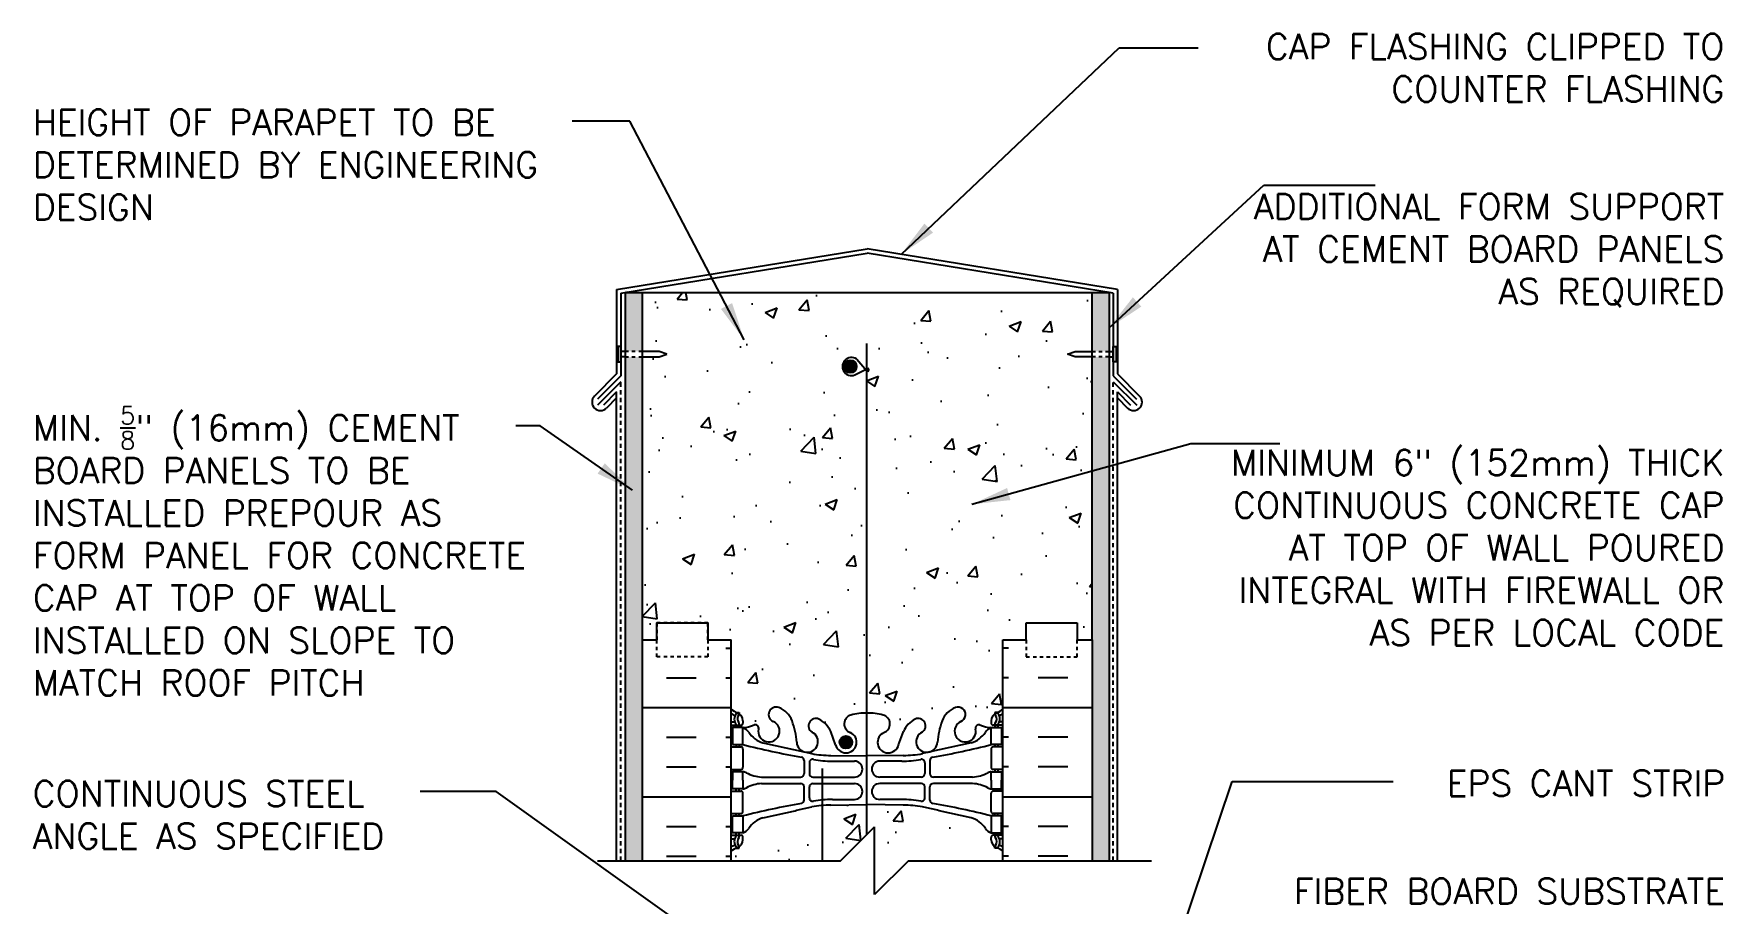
# Model space of a CAD drawing. Header units: inches. Extents: x 256.1 to 308.6, y 223.7 to 305.5.
# Drawn here: x 257.81 to 307.56, y 279.93 to 305.52 of the extents above; entities that cross this region are included whole.
import ezdxf

# ---------------------------------------------------------------- set-up
doc = ezdxf.new("R2010")
doc.units = ezdxf.units.IN
doc.header["$LTSCALE"] = 0.5
doc.header["$MEASUREMENT"] = 0
doc.linetypes.add('DASHED2', pattern=[0.375, 0.25, -0.125])
doc.linetypes.add('HIDDEN2', pattern=[0.1875, 0.125, -0.0625])
for name, color, linetype in [('HATCH', 12, 'Continuous'), ('line25', 2, 'Continuous'), ('LINE3', 3, 'Continuous'), ('LINE50', 5, 'Continuous'), ('LINE9', 9, 'Continuous'), ('TEXT', 4, 'Continuous'), ('Web_Edge', 9, 'Continuous')]:
    doc.layers.add(name, color=color, linetype=linetype)
doc.styles.add('DIM', font='romans.shx', dxfattribs={"width": 0.7})
doc.styles.add('ROMANS', font='romans.shx', dxfattribs={"height": 1.125})
doc.styles.get("Standard").update_dxf_attribs({"font": 'romans.shx', "height": 1.125})
doc.dimstyles.new('ext', dxfattribs={"dimscale": 12, "dimtxt": 0.09375, "dimasz": 0.09375, "dimexe": 0.09375, "dimexo": 0.0625, "dimgap": 0.0625, "dimtad": 0, "dimjust": 1, "dimdec": 1, "dimzin": 3, "dimdsep": 46, "dimlunit": 4, "dimtxsty": 'DIM', "dimcen": 0.09, "dimdle": 0.09375, "dimclrt": 4, "dimadec": 0, "dimazin": 0, "dimtfac": 1, "dimtdec": 1, "dimtmove": 2, "dimatfit": 3, "dimfxl": 1, "dimfrac": 2, "dimtolj": 1, "dimtzin": 0, "dimarcsym": 0})
doc.dimstyles.new('ext_12', dxfattribs={"dimscale": 12, "dimtxt": 0.09375, "dimasz": 0.09375, "dimexe": 0.09375, "dimexo": 0.0625, "dimgap": 0.0625, "dimtad": 1, "dimdec": 1, "dimzin": 3, "dimdsep": 46, "dimlunit": 4, "dimtxsty": 'DIM', "dimcen": 0.09, "dimdle": 0.09375, "dimclrt": 4, "dimadec": 0, "dimazin": 0, "dimtfac": 1, "dimtdec": 1, "dimtmove": 2, "dimatfit": 3, "dimfxl": 1, "dimfrac": 2, "dimtolj": 1, "dimtzin": 0, "dimarcsym": 0})

msp = doc.modelspace()

# ---------------------------------------------------------------- hatches: boundary and pattern name
at = {"layer": 'HATCH'}
h = msp.add_hatch(dxfattribs=at)
h.set_pattern_fill('AR-SAND', color=256, scale=0.25, style=0)
h.set_pattern_definition([(37.5, (275.44646, 276.70527), (-0.0157483, 0.481706), [0, -0.38, 0, -0.425, 0, -0.40625]), (7.5, (275.44646, 276.7053), (0.442444, 0.705537), [0, -0.205, 0, -0.3425, 0, -0.13125]), (327.5, (275.13896, 276.70527), (0.7785355, 0.001415), [0, -0.125, 0, -0.45, 0, -0.5875]), (317.5, (275.13896, 276.7053), (0.751532, 0.219419), [0, -0.0625, 0, -0.295, 0, -0.3375])])
h.paths.add_polyline_path([(275.727, 278.677), (275.227, 278.677), (275.227, 271.675), (275.727, 271.675)])
h.paths.add_polyline_path([(275.727, 287.677), (275.727, 296.007), (275.227, 296.007), (275.227, 281.18), (275.727, 281.18)])
h.paths.add_polyline_path([(275.727, 297.904), (275.227, 297.961), (275.227, 296.17), (275.727, 296.17)])
h.paths.add_polyline_path([(289.477, 296.007), (288.977, 296.007), (288.977, 287.677), (288.977, 281.18), (289.477, 281.18)])
h.paths.add_polyline_path([(289.477, 297.904), (288.977, 297.904), (288.977, 296.17), (289.477, 296.17)])
h.paths.add_polyline_path([(289.477, 278.677), (288.977, 278.677), (288.977, 271.675), (289.477, 271.675)])
h.paths.add_polyline_path([(289.477, 267.675), (288.977, 267.675), (288.977, 251.615), (288.977, 242.615), (289.477, 242.615)])
h = msp.add_hatch(dxfattribs=at)
h.set_pattern_fill('AR-CONC', color=256, scale=0.5)
h.set_pattern_definition([(50, (0, 0), (3.5863, -0.31376), [0.375, -4.125]), (355, (0, 0), (-0.693757, 3.76096), [0.3, -3.3]), (100.4514, (0.299, -0.026), (2.892544, 3.4472), [0.3187, -3.50571]), (46.1842, (0, 1), (5.336207, -0.827596), [0.5625, -6.1875]), (96.6356, (0.4447, 0.931), (4.67331, 4.87059), [0.47805, -5.25857]), (351.1842, (0, 1), (4.67331, 4.87059), [0.45, -4.95]), (21, (0.5, 0.75), (2.984535, -2.013094), [0.375, -4.125]), (326, (0.5, 0.75), (1.216577, 3.62575), [0.3, -3.3]), (71.4514, (0.7487, 0.5822), (4.201112, 1.612656), [0.3187, -3.50571]), (37.5, (0, 0), (0.0607993, 1.6644693), [0, -3.26, 0, -3.35, 0, -3.3125]), (7.5, (0, 0), (1.315348, 1.9720586), [0, -1.91, 0, -3.185, 0, -1.2625]), (327.5, (-1.115, 0), (2.669112, -0.1127744), [0, -1.25, 0, -3.9, 0, -5.175]), (317.5, (-1.615, 0), (2.915931, 0.500525), [0, -1.625, 0, -2.59, 0, -3.675])])
h.paths.add_polyline_path([(288.977, 296.007), (288.476, 296.007), (288.252, 296.088), (288.477, 296.17), (288.977, 296.17), (288.977, 297.904), (275.727, 297.904), (275.727, 296.17), (276.227, 296.17), (276.452, 296.088), (276.228, 296.007), (275.727, 296.007), (275.727, 287.677), (276.164, 287.677), (276.164, 288.177), (277.664, 288.177), (277.664, 287.677), (278.352, 287.677), (278.352, 285.643, 0.088416), (278.498, 285.545), (278.588, 285.545), (278.588, 285.504, -0.249069), (278.698, 285.297), (278.698, 285.229, -0.414214), (278.635, 285.167), (278.588, 285.167), (278.588, 285.097), (278.693, 285.097, 0.085348), (279.022, 285.172, -0.669601), (279.155, 285.052, 2.087231), (279.589, 285.277, -1), (279.752, 285.685, -0.21345), (280.144, 285.296, -0.069923), (280.281, 284.652, 1.629604), (280.752, 284.953, -1.059167), (280.959, 285.335, -0.16372), (281.28, 284.981), (281.423, 284.594, 1.612474), (281.855, 284.954, -0.734872), (281.878, 285.465, -0.068475), (282.352, 285.527, -0.068475), (282.826, 285.465, -0.734872), (282.849, 284.954, 1.612474), (283.281, 284.594), (283.423, 284.981, -0.16372), (283.745, 285.335, -1.059167), (283.951, 284.953, 1.629604), (284.423, 284.652, -0.069923), (284.559, 285.296, -0.21345), (284.952, 285.685, -1), (285.115, 285.277, 2.087231), (285.549, 285.052, -0.669601), (285.681, 285.172, 0.085348), (286.011, 285.097), (286.116, 285.097), (286.116, 285.167), (286.068, 285.167, -0.414214), (286.006, 285.229), (286.006, 285.297, -0.249069), (286.116, 285.504), (286.116, 285.545), (286.206, 285.545, 0.088416), (286.352, 285.643), (286.352, 287.677), (287.039, 287.677), (287.039, 288.177), (288.539, 288.177), (288.539, 287.677), (288.977, 287.677)])
h.paths.add_polyline_path([(282.048, 295.943), (282.311, 295.64), (282.345, 295.657, -2.114532), (282.345, 295.6), (282.311, 295.64), (282.029, 295.496, -1.846412)], flags=16)
edge = h.paths.add_edge_path()
edge.add_line((282.571, 282.18), (282.571, 280.18))
edge.add_line((282.571, 280.18), (283.571, 281.18))
edge.add_line((283.571, 281.18), (286.352, 281.18))
edge.add_line((286.352, 281.18), (286.352, 281.45))
edge.add_arc((286.006, 281.089), 0.5, 46.2109, 66.4218)
edge.add_line((286.206, 281.548), (286.116, 281.548))
edge.add_line((286.116, 281.548), (286.116, 281.589))
edge.add_arc((286.256, 281.797), 0.25, 180, 235.9442, ccw=False)
edge.add_line((286.006, 281.797), (286.006, 281.864))
edge.add_arc((286.068, 281.864), 0.0625, 90, 180, ccw=False)
edge.add_line((286.068, 281.927), (286.116, 281.927))
edge.add_line((286.116, 281.927), (286.116, 281.997))
edge.add_line((286.116, 281.997), (286.011, 281.997))
edge.add_arc((286.133, 282.339), 0.364, 214.9775, 250.3387, ccw=False)
edge.add_arc((285.21, 281.728), 0.743, 32.7919, 73.8107)
edge.add_spline(control_points=[(285.418, 282.442), (283.98, 282.762)], knot_values=[0, 0, 1, 1], degree=1, periodic=0)
edge.add_arc((283.424, 279.831), 2.984, 79.2546, 90.0995)
edge.add_line((283.419, 282.815), (282.352, 282.83))
edge.add_line((282.352, 282.83), (281.285, 282.815))
edge.add_arc((281.28, 279.831), 2.984, 89.9005, 100.7454)
edge.add_spline(control_points=[(280.724, 282.762), (279.286, 282.442)], knot_values=[0, 0, 1, 1], degree=1, periodic=0)
edge.add_arc((279.494, 281.728), 0.743, 106.1893, 147.2081)
edge.add_arc((278.571, 282.339), 0.364, 289.6613, 325.0225, ccw=False)
edge.add_line((278.693, 281.997), (278.588, 281.997))
edge.add_line((278.588, 281.997), (278.588, 281.927))
edge.add_line((278.588, 281.927), (278.635, 281.927))
edge.add_arc((278.635, 281.864), 0.0625, 0, 90, ccw=False)
edge.add_line((278.698, 281.864), (278.698, 281.797))
edge.add_arc((278.448, 281.797), 0.25, 304.0558, 360, ccw=False)
edge.add_line((278.588, 281.589), (278.588, 281.548))
edge.add_line((278.588, 281.548), (278.498, 281.548))
edge.add_arc((278.698, 281.089), 0.5, 113.5782, 133.7891)
edge.add_line((278.352, 281.45), (278.352, 281.18))
edge.add_line((278.352, 281.18), (281.571, 281.18))
edge.add_line((281.571, 281.18), (282.571, 282.18))
edge = h.paths.add_edge_path()
edge.add_line((286.352, 278.677), (283.571, 278.677))
edge.add_line((283.571, 278.677), (282.571, 277.677))
edge.add_line((282.571, 277.677), (282.571, 279.677))
edge.add_line((282.571, 279.677), (281.571, 278.677))
edge.add_line((281.571, 278.677), (278.352, 278.677))
edge.add_line((278.352, 278.677), (278.352, 275.901))
edge.add_arc((278.698, 276.262), 0.5, 226.2109, 246.4218)
edge.add_line((278.498, 275.804), (278.588, 275.804))
edge.add_line((278.588, 275.804), (278.588, 275.762))
edge.add_arc((278.448, 275.555), 0.25, 0, 55.9442, ccw=False)
edge.add_line((278.698, 275.555), (278.698, 275.488))
edge.add_arc((278.635, 275.488), 0.0625, -90, 0, ccw=False)
edge.add_line((278.635, 275.425), (278.588, 275.425))
edge.add_line((278.588, 275.425), (278.588, 275.355))
edge.add_line((278.588, 275.355), (278.693, 275.355))
edge.add_arc((278.571, 275.013), 0.364, 34.9775, 70.3387, ccw=False)
edge.add_arc((279.494, 275.624), 0.743, 212.7919, 253.8107)
edge.add_spline(control_points=[(279.286, 274.91), (280.724, 274.589)], knot_values=[0, 0, 1, 1], degree=1, periodic=0)
edge.add_arc((281.28, 277.521), 2.984, 259.2546, 270.0995)
edge.add_line((281.285, 274.537), (282.352, 274.521))
edge.add_line((282.352, 274.521), (283.419, 274.537))
edge.add_arc((283.424, 277.521), 2.984, 269.9005, 280.7454)
edge.add_spline(control_points=[(283.98, 274.589), (285.418, 274.91)], knot_values=[0, 0, 1, 1], degree=1, periodic=0)
edge.add_arc((285.21, 275.624), 0.743, 286.1893, 327.2081)
edge.add_arc((286.133, 275.013), 0.364, 109.6613, 145.0225, ccw=False)
edge.add_line((286.011, 275.355), (286.116, 275.355))
edge.add_line((286.116, 275.355), (286.116, 275.425))
edge.add_line((286.116, 275.425), (286.068, 275.425))
edge.add_arc((286.068, 275.488), 0.0625, 180, 270, ccw=False)
edge.add_line((286.006, 275.488), (286.006, 275.555))
edge.add_arc((286.256, 275.555), 0.25, 124.0558, 180, ccw=False)
edge.add_line((286.116, 275.762), (286.116, 275.804))
edge.add_line((286.116, 275.804), (286.206, 275.804))
edge.add_arc((286.006, 276.262), 0.5, 293.5782, 313.7891)
edge.add_line((286.352, 275.901), (286.352, 278.677))
h.paths.add_polyline_path([(286.352, 271.709, 0.088416), (286.206, 271.806), (286.116, 271.806), (286.116, 271.848, -0.249069), (286.006, 272.055), (286.006, 272.123, -0.414214), (286.068, 272.185), (286.116, 272.185), (286.116, 272.255), (286.011, 272.255, 0.085348), (285.681, 272.18, -0.669601), (285.549, 272.3, 2.087231), (285.115, 272.075, -1), (284.952, 271.667, -0.21345), (284.559, 272.056, -0.068226), (284.424, 272.684, 1.753171), (283.973, 272.387, -0.940793), (283.769, 272.004, -0.173075), (283.423, 272.37), (283.281, 272.757, 1.612474), (282.849, 272.398, -0.734872), (282.826, 271.887, -0.068475), (282.352, 271.825, -0.068475), (281.878, 271.887, -0.734872), (281.855, 272.398, 1.612474), (281.423, 272.757), (281.28, 272.37, -0.173075), (280.935, 272.004, -0.940793), (280.731, 272.387, 1.753171), (280.28, 272.684, -0.068226), (280.144, 272.056, -0.21345), (279.752, 271.667, -1), (279.589, 272.075, 2.087231), (279.155, 272.3, -0.669601), (279.022, 272.18, 0.085348), (278.693, 272.255), (278.588, 272.255), (278.588, 272.185), (278.635, 272.185, -0.414214), (278.698, 272.123), (278.698, 272.055, -0.249069), (278.588, 271.848), (278.588, 271.806), (278.498, 271.806, 0.088416), (278.352, 271.709), (278.352, 269.675), (278.352, 267.675), (279.571, 267.675, -0.215614), (279.752, 267.683, -0.008037), (279.772, 267.675), (280.577, 267.675), (286.352, 267.675)])
edge = h.paths.add_edge_path()
edge.add_line((282.102, 264.824), (281.285, 264.812))
edge.add_arc((281.28, 261.828), 2.984, 89.9005, 100.7454)
edge.add_spline(control_points=[(280.724, 264.76), (279.286, 264.439)], knot_values=[0, 0, 1, 1], degree=1, periodic=0)
edge.add_arc((279.494, 263.725), 0.743, 106.1893, 147.2081)
edge.add_arc((278.571, 264.337), 0.364, 289.6613, 325.0225, ccw=False)
edge.add_line((278.693, 263.994), (278.588, 263.994))
edge.add_line((278.588, 263.994), (278.588, 263.924))
edge.add_line((278.588, 263.924), (278.635, 263.924))
edge.add_arc((278.635, 263.861), 0.0625, 0, 90, ccw=False)
edge.add_line((278.698, 263.861), (278.698, 263.794))
edge.add_arc((278.448, 263.794), 0.25, 304.0558, 360, ccw=False)
edge.add_line((278.588, 263.587), (278.588, 263.545))
edge.add_line((278.588, 263.545), (278.498, 263.545))
edge.add_arc((278.698, 263.087), 0.5, 113.5782, 133.7891)
edge.add_line((278.352, 263.448), (278.352, 257.901))
edge.add_arc((278.698, 258.262), 0.5, 226.2109, 246.4218)
edge.add_line((278.498, 257.804), (278.588, 257.804))
edge.add_line((278.588, 257.804), (278.588, 257.762))
edge.add_arc((278.448, 257.555), 0.25, 0, 55.9442, ccw=False)
edge.add_line((278.698, 257.555), (278.698, 257.488))
edge.add_arc((278.635, 257.488), 0.0625, -90, 0, ccw=False)
edge.add_line((278.635, 257.425), (278.588, 257.425))
edge.add_line((278.588, 257.425), (278.588, 257.355))
edge.add_line((278.588, 257.355), (278.693, 257.355))
edge.add_arc((278.571, 257.013), 0.364, 34.9775, 70.3387, ccw=False)
edge.add_arc((279.494, 257.624), 0.743, 212.7919, 253.8107)
edge.add_spline(control_points=[(279.286, 256.91), (280.724, 256.589)], knot_values=[0, 0, 1, 1], degree=1, periodic=0)
edge.add_arc((281.28, 259.521), 2.984, 259.2546, 270.0995)
edge.add_line((281.285, 256.537), (282.352, 256.521))
edge.add_line((282.352, 256.521), (283.419, 256.537))
edge.add_arc((283.424, 259.521), 2.984, 269.9005, 280.7454)
edge.add_spline(control_points=[(283.98, 256.589), (285.418, 256.91)], knot_values=[0, 0, 1, 1], degree=1, periodic=0)
edge.add_arc((285.21, 257.624), 0.743, 286.1893, 327.2081)
edge.add_arc((286.133, 257.013), 0.364, 109.6613, 145.0225, ccw=False)
edge.add_line((286.011, 257.355), (286.116, 257.355))
edge.add_line((286.116, 257.355), (286.116, 257.425))
edge.add_line((286.116, 257.425), (286.068, 257.425))
edge.add_arc((286.068, 257.488), 0.0625, 180, 270, ccw=False)
edge.add_line((286.006, 257.488), (286.006, 257.555))
edge.add_arc((286.256, 257.555), 0.25, 124.0558, 180, ccw=False)
edge.add_line((286.116, 257.762), (286.116, 257.804))
edge.add_line((286.116, 257.804), (286.206, 257.804))
edge.add_arc((286.006, 258.262), 0.5, 293.5782, 313.7891)
edge.add_line((286.352, 257.901), (286.352, 263.448))
edge.add_arc((286.006, 263.087), 0.5, 46.2109, 66.4218)
edge.add_line((286.206, 263.545), (286.116, 263.545))
edge.add_line((286.116, 263.545), (286.116, 263.587))
edge.add_arc((286.256, 263.794), 0.25, 180, 235.9442, ccw=False)
edge.add_line((286.006, 263.794), (286.006, 263.861))
edge.add_arc((286.068, 263.861), 0.0625, 90, 180, ccw=False)
edge.add_line((286.068, 263.924), (286.116, 263.924))
edge.add_line((286.116, 263.924), (286.116, 263.994))
edge.add_line((286.116, 263.994), (286.011, 263.994))
edge.add_arc((286.133, 264.337), 0.364, 214.9775, 250.3387, ccw=False)
edge.add_arc((285.21, 263.725), 0.743, 32.7919, 73.8107)
edge.add_spline(control_points=[(285.418, 264.439), (283.98, 264.76)], knot_values=[0, 0, 1, 1], degree=1, periodic=0)
edge.add_arc((283.424, 261.828), 2.984, 79.2546, 90.0995)
edge.add_line((283.419, 264.812), (282.602, 264.824))
edge.add_line((282.602, 264.824), (282.602, 261.123))
edge.add_line((282.602, 261.123), (282.881, 261.123))
edge.add_line((282.881, 261.123), (282.881, 260.896))
edge.add_line((282.881, 260.896), (282.621, 260.896))
edge.add_line((282.621, 260.896), (282.352, 260.896))
edge.add_line((282.352, 260.896), (281.823, 260.896))
edge.add_line((281.823, 260.896), (281.823, 261.123))
edge.add_line((281.823, 261.123), (282.102, 261.123))
edge.add_line((282.102, 261.123), (282.102, 264.824))
h.paths.add_polyline_path([(286.352, 253.709, 0.088416), (286.206, 253.806), (286.116, 253.806), (286.116, 253.848, -0.249069), (286.006, 254.055), (286.006, 254.123, -0.414214), (286.068, 254.185), (286.116, 254.185), (286.116, 254.255), (286.011, 254.255, 0.087457), (285.674, 254.176, -0.638777), (285.549, 254.3, 2.087231), (285.115, 254.075, -1), (284.952, 253.667, -0.21345), (284.559, 254.056, -0.068226), (284.424, 254.684, 1.753171), (283.973, 254.387, -0.940793), (283.769, 254.004, -0.173075), (283.423, 254.37), (283.281, 254.757, 1.612474), (282.849, 254.398, -0.734872), (282.826, 253.887, -0.068475), (282.352, 253.825, -0.068475), (281.878, 253.887, -0.734872), (281.855, 254.398, 1.612474), (281.423, 254.757), (281.28, 254.37, -0.173075), (280.935, 254.004, -0.940793), (280.731, 254.387, 1.753171), (280.28, 254.684, -0.068226), (280.144, 254.056, -0.21345), (279.752, 253.667, -1), (279.589, 254.075, 2.087231), (279.155, 254.3, -0.638777), (279.03, 254.176, 0.087457), (278.693, 254.255), (278.588, 254.255), (278.588, 254.185), (278.635, 254.185, -0.414214), (278.698, 254.123), (278.698, 254.055, -0.249069), (278.588, 253.848), (278.588, 253.806), (278.498, 253.806, 0.088416), (278.352, 253.709), (278.352, 251.675), (278.352, 249.64, 0.088416), (278.498, 249.543), (278.588, 249.543), (278.588, 249.501, -0.249069), (278.698, 249.294), (278.698, 249.226, -0.414214), (278.635, 249.164), (278.588, 249.164), (278.588, 249.094), (278.693, 249.094, 0.087457), (279.03, 249.173, -0.638777), (279.155, 249.049, 2.087231), (279.589, 249.274, -1), (279.752, 249.683, -0.21345), (280.144, 249.293, -0.068226), (280.28, 248.666, 1.753171), (280.731, 248.962, -0.940793), (280.935, 249.345, -0.173075), (281.28, 248.979), (281.423, 248.592, 1.612474), (281.855, 248.951, -0.734872), (281.878, 249.462, -0.068475), (282.352, 249.525, -0.068475), (282.826, 249.462, -0.734872), (282.849, 248.951, 1.612474), (283.281, 248.592), (283.423, 248.979, -0.173075), (283.769, 249.345, -0.940793), (283.973, 248.962, 1.753171), (284.424, 248.666, -0.068226), (284.559, 249.293, -0.21345), (284.952, 249.683, -1), (285.115, 249.274, 2.087231), (285.549, 249.049, -0.638777), (285.674, 249.173, 0.087457), (286.011, 249.094), (286.116, 249.094), (286.116, 249.164), (286.068, 249.164, -0.414214), (286.006, 249.226), (286.006, 249.294, -0.249069), (286.116, 249.501), (286.116, 249.543), (286.206, 249.543, 0.088416), (286.352, 249.64), (286.352, 251.675)])
edge = h.paths.add_edge_path()
edge.add_arc((286.006, 245.087), 0.5, 46.2109, 66.4218)
edge.add_line((286.206, 245.545), (286.116, 245.545))
edge.add_line((286.116, 245.545), (286.116, 245.587))
edge.add_arc((286.256, 245.794), 0.25, 180, 235.9442, ccw=False)
edge.add_line((286.006, 245.794), (286.006, 245.861))
edge.add_arc((286.068, 245.861), 0.0625, 90, 180, ccw=False)
edge.add_line((286.068, 245.924), (286.116, 245.924))
edge.add_line((286.116, 245.924), (286.116, 245.994))
edge.add_line((286.116, 245.994), (286.011, 245.994))
edge.add_arc((286.133, 246.337), 0.364, 214.9775, 250.3387, ccw=False)
edge.add_arc((285.21, 245.725), 0.743, 32.7919, 73.8107)
edge.add_spline(control_points=[(285.418, 246.439), (283.98, 246.76)], knot_values=[0, 0, 1, 1], degree=1, periodic=0)
edge.add_arc((283.424, 243.828), 2.984, 79.2546, 90.0995)
edge.add_line((283.419, 246.812), (282.352, 246.828))
edge.add_line((282.352, 246.828), (281.285, 246.812))
edge.add_arc((281.28, 243.828), 2.984, 89.9005, 100.7454)
edge.add_spline(control_points=[(280.724, 246.76), (279.286, 246.439)], knot_values=[0, 0, 1, 1], degree=1, periodic=0)
edge.add_arc((279.494, 245.725), 0.743, 106.1893, 147.2081)
edge.add_arc((278.571, 246.337), 0.364, 289.6613, 325.0225, ccw=False)
edge.add_line((278.693, 245.994), (278.588, 245.994))
edge.add_line((278.588, 245.994), (278.588, 245.924))
edge.add_line((278.588, 245.924), (278.635, 245.924))
edge.add_arc((278.635, 245.861), 0.0625, 0, 90, ccw=False)
edge.add_line((278.698, 245.861), (278.698, 245.794))
edge.add_arc((278.448, 245.794), 0.25, 304.0558, 360, ccw=False)
edge.add_line((278.588, 245.587), (278.588, 245.545))
edge.add_line((278.588, 245.545), (278.498, 245.545))
edge.add_arc((278.698, 245.087), 0.5, 113.5782, 133.7891)
edge.add_line((278.352, 245.448), (278.352, 242.677))
edge.add_line((278.352, 242.677), (281.346, 242.677))
edge.add_line((281.346, 242.677), (282.346, 243.677))
edge.add_line((282.346, 243.677), (282.346, 242.677))
edge.add_line((282.346, 242.677), (282.346, 241.677))
edge.add_line((282.346, 241.677), (283.346, 242.677))
edge.add_line((283.346, 242.677), (286.352, 242.677))
edge.add_line((286.352, 242.677), (286.352, 245.448))
h = msp.add_hatch(dxfattribs=at)
h.set_pattern_fill('INSUL', color=256, scale=7, style=0)
h.set_pattern_definition([(0, (-2647.8097, 684.6866), (0, -2.625), []), (0, (-2647.8097, 683.8116), (0, -2.625), [0.875, -0.875]), (0, (-2647.8097, 682.9366), (0, -2.625), [0.875, -0.875])])
h.paths.add_polyline_path([(275.727, 281.177), (278.352, 281.177), (278.352, 287.677), (277.664, 287.677), (277.664, 287.177), (276.164, 287.177), (276.164, 287.677), (275.727, 287.677)])
h = msp.add_hatch(dxfattribs=at)
h.set_pattern_fill('INSUL', color=256, scale=7, style=0)
h.set_pattern_definition([(180, (3212.5135, 684.6866), (0, -2.625), []), (180, (3212.5135, 683.8116), (0, -2.625), [0.875, -0.875]), (180, (3212.5135, 682.9366), (0, -2.625), [0.875, -0.875])])
h.paths.add_polyline_path([(286.352, 281.177), (288.977, 281.177), (288.977, 287.677), (288.539, 287.677), (288.539, 287.177), (287.039, 287.177), (287.039, 287.677), (286.352, 287.677)])
at = {"layer": 'LINE3'}
msp.add_hatch(color=256, dxfattribs=at).paths.add_polyline_path([(282.042, 295.727, 1), (281.667, 295.727, 1)])
h = msp.add_hatch(color=256, dxfattribs=at)
h.paths.add_polyline_path([(281.912, 284.701, 0.831395), (281.544, 284.701)])
h.paths.add_polyline_path([(281.916, 284.667, 0.045935), (281.912, 284.701), (281.544, 284.701, 0.045935), (281.541, 284.667, 1)])

# ---------------------------------------------------------------- linework, layer by layer
at = {"layer": 'HATCH', "color": 6}
for p, q in [((274.977, 297.989), (282.352, 299.194)), ((289.727, 297.989), (282.352, 299.194)), ((274.977, 297.989), (274.977, 295.507)), ((289.727, 297.989), (289.727, 295.507)), ((274.977, 295.507), (274.325, 294.855)), ((289.727, 295.507), (290.379, 294.855)), ((274.977, 294.977), (274.59, 294.59)), ((274.977, 294.8), (274.679, 294.502)), ((289.727, 294.977), (290.114, 294.59)), ((289.727, 294.8), (290.025, 294.502))]:
    msp.add_line(p, q, dxfattribs=at)
at = {"layer": 'HATCH'}
for p, q in [((275.102, 297.883), (282.352, 299.067)), ((289.602, 297.883), (282.352, 299.067)), ((275.102, 297.883), (275.102, 295.455)), ((275.227, 297.904), (275.227, 297.904)), ((289.477, 297.904), (289.477, 297.904)), ((289.602, 297.883), (289.602, 295.455)), ((275.227, 296.17), (275.102, 296.17)), ((275.227, 296.007), (275.102, 296.007)), ((275.102, 295.279), (274.411, 294.588)), ((275.102, 295.455), (274.414, 294.767)), ((289.602, 295.455), (290.29, 294.767)), ((289.602, 295.279), (290.293, 294.588)), ((274.977, 281.18), (274.977, 294.977)), ((289.727, 281.18), (289.727, 294.977))]:
    msp.add_line(p, q, dxfattribs=at)
at = {"layer": 'HATCH', "linetype": 'HIDDEN2'}
for p, q in [((275.727, 296.17), (275.227, 296.17)), ((288.977, 296.17), (289.477, 296.17)), ((275.227, 296.007), (275.727, 296.007)), ((289.477, 296.007), (288.977, 296.007))]:
    msp.add_line(p, q, dxfattribs=at)
at = {"layer": 'HATCH', "linetype": 'Continuous'}
for p, q in [((276.227, 296.17), (275.727, 296.17)), ((276.452, 296.088), (276.227, 296.17)), ((276.228, 296.007), (276.452, 296.088)), ((288.252, 296.088), (288.477, 296.17)), ((288.476, 296.007), (288.252, 296.088)), ((288.477, 296.17), (288.977, 296.17)), ((289.477, 296.17), (289.602, 296.17)), ((275.727, 296.007), (276.228, 296.007)), ((288.977, 296.007), (288.476, 296.007)), ((289.477, 296.007), (289.602, 296.007))]:
    msp.add_line(p, q, dxfattribs=at)
at = {"layer": 'HATCH'}
for points in [[(275.102, 295.861), (275.102, 296.316), (275.017, 296.316), (275.017, 295.861)], [(289.602, 295.861), (289.602, 296.316), (289.687, 296.316), (289.687, 295.861)]]:
    msp.add_lwpolyline(points, close=True, dxfattribs=at)
at = {"layer": 'HATCH', "color": 6}
for centre, start, end in [((274.502, 294.679), 135, 315), ((290.202, 294.679), 225, 45)]:
    msp.add_arc(centre, 0.25, start, end, dxfattribs=at)
at = {"layer": 'line25'}
for p, q in [((275.727, 297.904), (275.727, 287.677)), ((275.727, 297.904), (288.977, 297.904)), ((288.977, 287.677), (288.977, 297.904)), ((282.033, 295.498), (282.345, 295.657)), ((282.048, 295.943), (282.345, 295.6)), ((278.352, 281.18), (278.352, 287.677)), ((286.352, 281.18), (286.352, 287.677))]:
    msp.add_line(p, q, dxfattribs=at)
for centre, radius, start, end in [((281.892, 295.726), 0.267, 54.3831, 302.2172), ((282.368, 295.629), 0.0369, 230.6206, 129.3794)]:
    msp.add_arc(centre, radius, start, end, dxfattribs=at)
at = {"layer": 'LINE3'}
for p, q in [((282.345, 281.954), (282.345, 296.404)), ((281.035, 281.177), (281.035, 283.897))]:
    msp.add_line(p, q, dxfattribs=at)
for centre in [(281.855, 295.727), (281.728, 284.667)]:
    msp.add_circle(centre, 0.188, dxfattribs=at)
at = {"layer": 'LINE50', "color": 9, "linetype": 'DASHED2'}
for p, q in [((275.102, 281.18), (275.102, 295.279)), ((289.602, 281.18), (289.602, 295.279))]:
    msp.add_line(p, q, dxfattribs=at)
at = {"layer": 'LINE50'}
for p, q in [((287.039, 287.677), (287.039, 288.177)), ((287.039, 288.177), (288.539, 288.177)), ((288.539, 288.177), (288.539, 287.677)), ((275.727, 287.677), (275.727, 281.18)), ((286.352, 287.677), (287.039, 287.677)), ((286.352, 287.677), (287.039, 287.677)), ((288.539, 287.677), (288.977, 287.677)), ((288.539, 287.677), (288.977, 287.677)), ((288.977, 287.677), (288.977, 281.18))]:
    msp.add_line(p, q, dxfattribs=at)
msp.add_lwpolyline([(275.727, 287.677), (276.164, 287.677), (276.164, 288.177), (277.664, 288.177), (277.664, 287.677), (278.352, 287.677)], dxfattribs=at)
at = {"layer": 'LINE9'}
for p, q in [((275.227, 297.904), (275.227, 281.18)), ((275.227, 297.904), (275.727, 297.904)), ((288.977, 297.904), (289.477, 297.904)), ((289.477, 297.904), (289.477, 281.18)), ((281.571, 281.18), (282.571, 282.18)), ((282.571, 280.18), (282.571, 282.18)), ((282.571, 280.18), (282.571, 282.18)), ((274.414, 281.18), (281.571, 281.18)), ((283.571, 281.18), (282.571, 280.18)), ((283.571, 281.18), (290.727, 281.18))]:
    msp.add_line(p, q, dxfattribs=at)
at = {"layer": 'LINE9', "linetype": 'DASHED2', "ltscale": 0.15}
for p, q in [((287.039, 287.677), (287.039, 287.677)), ((287.039, 287.677), (287.039, 287.177)), ((288.539, 287.177), (288.539, 287.677)), ((288.539, 287.677), (288.539, 287.677)), ((287.039, 287.177), (288.539, 287.177))]:
    msp.add_line(p, q, dxfattribs=at)
for points in [[(277.664, 287.677), (277.664, 287.677), (277.664, 288.177), (276.164, 288.177), (276.164, 287.677), (276.164, 287.677)], [(287.039, 287.677), (287.039, 287.677), (287.039, 288.177), (288.539, 288.177), (288.539, 287.677), (288.539, 287.677)], [(277.664, 287.677), (277.664, 287.677), (277.664, 287.177), (276.164, 287.177), (276.164, 287.677), (276.164, 287.677)]]:
    msp.add_lwpolyline(points, dxfattribs=at)
at = {"layer": 'Web_Edge'}
for p, q in [((278.352, 285.267), (278.43, 285.267)), ((278.352, 285.167), (278.635, 285.167)), ((278.498, 285.545), (278.588, 285.545)), ((278.498, 285.167), (278.498, 285.097)), ((278.588, 285.545), (278.588, 285.504)), ((278.588, 285.167), (278.588, 285.097)), ((278.698, 285.297), (278.698, 285.229)), ((286.006, 285.297), (286.006, 285.229)), ((286.352, 285.167), (286.068, 285.167)), ((286.206, 285.545), (286.116, 285.545)), ((286.116, 285.545), (286.116, 285.504)), ((286.116, 285.167), (286.116, 285.097)), ((286.206, 285.167), (286.206, 285.097)), ((286.352, 285.267), (286.274, 285.267)), ((278.498, 284.597), (278.498, 284.527)), ((278.588, 284.597), (278.588, 284.527)), ((281.423, 284.594), (281.28, 284.981)), ((283.281, 284.594), (283.423, 284.981)), ((286.116, 284.597), (286.116, 284.527)), ((286.206, 284.597), (286.206, 284.527)), ((278.352, 284.527), (278.635, 284.527)), ((278.698, 284.464), (278.698, 283.929)), ((280.5, 284.127), (280.5, 283.742)), ((281.285, 284.278), (282.352, 284.263)), ((281.333, 284.11), (281.98, 284.11)), ((283.419, 284.278), (282.352, 284.263)), ((283.371, 284.11), (282.724, 284.11)), ((284.204, 284.127), (284.204, 283.742)), ((286.006, 284.464), (286.006, 283.929)), ((286.352, 284.527), (286.068, 284.527)), ((278.352, 283.867), (278.635, 283.867)), ((278.498, 283.867), (278.498, 283.797)), ((278.588, 283.867), (278.588, 283.797)), ((279.246, 283.641), (280.4, 283.642)), ((280.652, 284.065), (280.652, 283.742)), ((280.752, 283.642), (281.98, 283.642)), ((283.951, 283.642), (282.724, 283.642)), ((284.051, 284.065), (284.051, 283.742)), ((285.458, 283.641), (284.304, 283.642)), ((286.352, 283.867), (286.068, 283.867)), ((286.116, 283.867), (286.116, 283.797)), ((286.206, 283.867), (286.206, 283.797)), ((278.352, 283.227), (278.635, 283.227)), ((278.498, 283.227), (278.498, 283.297)), ((278.588, 283.227), (278.588, 283.297)), ((278.698, 282.629), (278.698, 283.164)), ((279.246, 283.452), (280.4, 283.451)), ((280.5, 282.966), (280.5, 283.351)), ((280.652, 283.028), (280.652, 283.351)), ((280.752, 283.451), (281.98, 283.451)), ((283.951, 283.451), (282.724, 283.451)), ((284.051, 283.028), (284.051, 283.351)), ((284.204, 282.966), (284.204, 283.351)), ((285.458, 283.452), (284.304, 283.451)), ((286.006, 282.629), (286.006, 283.164)), ((286.352, 283.227), (286.068, 283.227)), ((286.116, 283.227), (286.116, 283.297)), ((286.206, 283.227), (286.206, 283.297)), ((281.285, 282.815), (282.352, 282.83)), ((281.333, 282.983), (281.98, 282.983)), ((283.419, 282.815), (282.352, 282.83)), ((283.371, 282.983), (282.724, 282.983)), ((278.352, 282.567), (278.635, 282.567)), ((278.498, 282.497), (278.498, 282.567)), ((278.588, 282.497), (278.588, 282.567)), ((286.352, 282.567), (286.068, 282.567)), ((286.116, 282.497), (286.116, 282.567)), ((286.206, 282.497), (286.206, 282.567)), ((278.352, 281.927), (278.635, 281.927)), ((278.352, 281.827), (278.43, 281.827)), ((278.498, 281.927), (278.498, 281.997)), ((278.588, 281.927), (278.588, 281.997)), ((278.588, 281.548), (278.588, 281.589)), ((278.698, 281.797), (278.698, 281.864)), ((286.006, 281.797), (286.006, 281.864)), ((286.352, 281.927), (286.068, 281.927)), ((286.116, 281.927), (286.116, 281.997)), ((286.116, 281.548), (286.116, 281.589)), ((286.206, 281.927), (286.206, 281.997)), ((286.352, 281.827), (286.274, 281.827)), ((278.498, 281.548), (278.588, 281.548)), ((286.206, 281.548), (286.116, 281.548))]:
    msp.add_line(p, q, dxfattribs=at)
for points in [[(278.393, 284.597), (278.693, 284.597), (278.693, 285.097), (278.393, 285.097)], [(286.311, 284.597), (286.011, 284.597), (286.011, 285.097), (286.311, 285.097)], [(278.393, 282.497), (278.693, 282.497), (278.693, 281.997), (278.393, 281.997)], [(286.311, 282.497), (286.011, 282.497), (286.011, 281.997), (286.311, 281.997)]]:
    msp.add_lwpolyline(points, close=True, dxfattribs=at)
for points in [[(278.693, 283.547), (278.693, 283.797), (278.393, 283.797), (278.393, 283.547)], [(286.011, 283.547), (286.011, 283.797), (286.311, 283.797), (286.311, 283.547)], [(278.693, 283.547), (278.693, 283.297), (278.393, 283.297), (278.393, 283.547)], [(286.011, 283.547), (286.011, 283.297), (286.311, 283.297), (286.311, 283.547)]]:
    msp.add_lwpolyline(points, dxfattribs=at)
for centre, radius, start, end in [((278.698, 286.004), 0.5, 226.2109, 250.5288), ((279.671, 285.481), 0.22, 68.1963, 248.1963), ((279.513, 285.052), 0.677, 21.1239, 69.3197), ((285.191, 285.052), 0.677, 110.6803, 158.8761), ((285.033, 285.481), 0.22, 291.8037, 111.8037), ((286.006, 286.004), 0.5, 289.4712, 313.7891), ((278.698, 286.004), 0.6, 234.7832, 245.0748), ((278.43, 285.286), 0.0196, 269.4032, 15.4901), ((278.692, 285.351), 0.25, 140.1145, 222.4609), ((278.436, 285.441), 0.021, 343.464, 63.9957), ((278.534, 285.482), 0.045, 321.448, 139.1879), ((278.54, 285.213), 0.045, 222.4609, 42.4609), ((278.448, 285.297), 0.25, 0, 70.5288), ((278.692, 285.351), 0.16, 140.0001, 222.4609), ((278.635, 285.229), 0.0625, 270, 0), ((278.638, 286.092), 0.997, 273.1538, 293.1467), ((278.571, 284.754), 0.364, 34.9775, 70.3387), ((279.064, 285.085), 0.0968, 340.1551, 110.4331), ((279.462, 284.99), 0.314, 168.5886, 66.1916), ((277.922, 284.487), 2.365, 4.3895, 20.0015), ((280.845, 285.15), 0.217, 65.5264, 238.537), ((280.594, 284.68), 0.75, 23.6938, 62.9705), ((281.946, 285.206), 0.268, 104.7892, 250.0338), ((282.34, 283.773), 1.754, 89.6229, 105.2918), ((282.363, 283.773), 1.754, 74.7082, 90.3771), ((282.758, 285.206), 0.268, 289.9662, 75.2108), ((284.11, 284.68), 0.75, 117.0295, 156.3062), ((283.859, 285.15), 0.217, 301.463, 114.4736), ((286.782, 284.487), 2.365, 159.9985, 175.6105), ((285.242, 284.99), 0.314, 113.8084, 11.4114), ((285.64, 285.085), 0.0968, 69.5669, 199.8449), ((286.066, 286.092), 0.997, 246.8533, 266.8462), ((286.133, 284.754), 0.364, 109.6613, 145.0225), ((286.256, 285.297), 0.25, 109.4712, 180), ((286.068, 285.229), 0.0625, 180, 270), ((286.163, 285.213), 0.045, 137.5391, 317.5391), ((286.17, 285.482), 0.045, 40.8121, 218.552), ((286.012, 285.351), 0.16, 317.5391, 39.9999), ((286.012, 285.351), 0.25, 317.5391, 39.8855), ((286.268, 285.441), 0.021, 116.0043, 196.536), ((286.274, 285.286), 0.0196, 164.5099, 270.5968), ((286.006, 286.004), 0.6, 294.9252, 305.2168), ((285.502, 312.017), 28.253, 256.0552, 259.6343), ((279.494, 285.365), 0.743, 212.7919, 253.8107), ((280.593, 284.683), 0.314, 182.7357, 63.9348), ((281.728, 284.667), 0.314, 193.4146, 66.1916), ((282.976, 284.667), 0.314, 113.8084, 346.5854), ((284.111, 284.683), 0.314, 116.0652, 357.2643), ((279.202, 312.017), 28.253, 280.3657, 283.9448), ((285.21, 285.365), 0.743, 286.1893, 327.2081), ((278.635, 284.464), 0.0625, 0, 90), ((280.4, 284.127), 0.1, 360, 79.6343), ((280.752, 284.065), 0.1, 79.2546, 180), ((281.28, 287.262), 2.984, 259.2546, 270.0995), ((281.327, 287.094), 2.984, 259.2546, 270.0995), ((281.98, 283.876), 0.234, 270, 90), ((282.724, 283.876), 0.234, 90, 270), ((283.376, 287.094), 2.984, 269.9005, 280.7454), ((283.424, 287.262), 2.984, 269.9005, 280.7454), ((283.951, 284.065), 0.1, 0, 100.7454), ((284.304, 284.127), 0.1, 100.3657, 180), ((286.068, 284.464), 0.0625, 90, 180), ((278.635, 283.929), 0.0625, 270, 0), ((278.689, 283.578), 0.219, 60.4937, 88.92), ((279.331, 284.798), 1.16, 242.5844, 265.8032), ((280.4, 283.742), 0.1, 270.0388, 360), ((280.752, 283.742), 0.1, 180, 270), ((283.951, 283.742), 0.1, 270, 0), ((284.304, 283.742), 0.1, 180, 269.9612), ((285.373, 284.798), 1.16, 274.1968, 297.4156), ((286.015, 283.578), 0.219, 91.08, 119.5063), ((286.068, 283.929), 0.0625, 180, 270), ((278.635, 283.164), 0.0625, 0, 90), ((278.689, 283.515), 0.219, 271.08, 299.5063), ((279.331, 282.295), 1.16, 94.1968, 117.4156), ((280.4, 283.351), 0.1, 0, 89.9612), ((280.752, 283.351), 0.1, 90, 180), ((281.98, 283.217), 0.234, 270, 90), ((282.724, 283.217), 0.234, 90, 270), ((283.951, 283.351), 0.1, 0, 90), ((284.304, 283.351), 0.1, 90.0388, 180), ((285.373, 282.295), 1.16, 62.5844, 85.8032), ((286.015, 283.515), 0.219, 240.4937, 268.92), ((286.068, 283.164), 0.0625, 90, 180), ((278.635, 282.629), 0.0625, 270, 0), ((285.502, 255.076), 28.253, 100.3657, 103.9448), ((280.4, 282.966), 0.1, 280.3657, 0), ((280.752, 283.028), 0.1, 180, 280.7454), ((281.28, 279.831), 2.984, 89.9005, 100.7454), ((281.327, 279.999), 2.984, 89.9005, 100.7454), ((283.376, 279.999), 2.984, 79.2546, 90.0995), ((283.424, 279.831), 2.984, 79.2546, 90.0995), ((283.951, 283.028), 0.1, 259.2546, 0), ((284.304, 282.966), 0.1, 180, 259.6343), ((279.202, 255.076), 28.253, 76.0552, 79.6343), ((286.068, 282.629), 0.0625, 180, 270), ((278.571, 282.339), 0.364, 289.6613, 325.0225), ((279.494, 281.728), 0.743, 106.1893, 147.2081), ((285.21, 281.728), 0.743, 32.7919, 73.8107), ((286.133, 282.339), 0.364, 214.9775, 250.3387), ((278.698, 281.089), 0.6, 114.9252, 125.2168), ((278.43, 281.807), 0.0196, 344.5099, 90.5968), ((278.692, 281.742), 0.25, 137.5391, 219.8855), ((278.436, 281.652), 0.021, 296.0043, 16.536), ((278.534, 281.611), 0.045, 220.8121, 38.552), ((278.54, 281.88), 0.045, 317.5391, 137.5391), ((278.448, 281.797), 0.25, 289.4712, 360), ((278.692, 281.742), 0.16, 137.5391, 219.9999), ((278.635, 281.864), 0.0625, 360, 90), ((286.068, 281.864), 0.0625, 90, 180), ((286.256, 281.797), 0.25, 180, 250.5288), ((286.163, 281.88), 0.045, 42.4609, 222.4609), ((286.17, 281.611), 0.045, 141.448, 319.1879), ((286.012, 281.742), 0.16, 320.0001, 42.4609), ((286.012, 281.742), 0.25, 320.1145, 42.4609), ((286.268, 281.652), 0.021, 163.464, 243.9957), ((286.274, 281.807), 0.0196, 89.4032, 195.4901), ((286.006, 281.089), 0.6, 54.7832, 65.0748), ((278.698, 281.089), 0.5, 109.4712, 133.7891), ((286.006, 281.089), 0.5, 46.2109, 70.5288)]:
    msp.add_arc(centre, radius, start, end, dxfattribs=at)
for points in [[(279.286, 284.651), (280.724, 284.331)], [(285.418, 284.651), (283.98, 284.331)], [(279.286, 282.442), (280.724, 282.762)], [(285.418, 282.442), (283.98, 282.762)]]:
    msp.add_open_spline(points, degree=1, dxfattribs=at)

# ---------------------------------------------------------------- texts
at = {"layer": 'TEXT', "char_height": 0.75}
for s, insert, width, attachment_point in [('\\A1;CAP FLASHING CLIPPED TO COUNTER FLASHING ', (307.595, 304.52), 15.57124, 6), ('\\A1;HEIGHT OF PARAPET TO BE DETERMINED BY ENGINEERING DESIGN', (257.784, 301.666), 16.32923, 4), ('\\A1;ADDITIONAL FORM SUPPORT AT CEMENT BOARD PANELS AS REQUIRED ', (307.595, 299.149), 15.57124, 6), ('\\A1;MIN. {\\H0.7x;\\S5/8;\\H1.429x;"} (16mm) CEMENT BOARD PANELS TO BE INSTALLED PREPOUR AS FORM PANEL FOR CONCRETE CAP AT TOP OF WALL INSTALLED ON SLOPE TO MATCH ROOF PITCH', (257.784, 290.296), 16.32923, 4), ('\\A1;MINIMUM 6" (152mm) THICK CONTINUOUS CONCRETE CAP AT TOP OF WALL POURED INTEGRAL WITH FIREWALL OR AS PER LOCAL CODE ', (307.595, 290.394), 16.10288, 6)]:
    msp.add_mtext(s, dxfattribs=dict(at, insert=insert, width=width, attachment_point=attachment_point))
at = {"layer": 'TEXT', "char_height": 0.75, "style": 'ROMANS'}
for s, insert, width, attachment_point in [('\\A1;EPS CANT STRIP', (307.617, 283.832), 9.59335, 3), ('CONTINUOUS STEEL ANGLE AS SPECIFIED', (257.782, 282.529), 12.4225, 4), ('\\A1;FIBER BOARD SUBSTRATE\\Pw/ ROOF MEMBRANE \\PON 3 {\\H0.7x;\\S1/2;}" (89mm) RIGID \\PINSULATION', (307.617, 280.656), 26.1134, 3)]:
    msp.add_mtext(s, dxfattribs=dict(at, insert=insert, width=width, attachment_point=attachment_point))

# ---------------------------------------------------------------- leaders
at = {"layer": 'TEXT'}
for points, dimstyle, override in [([(283.352, 299.028), (289.773, 305.11), (292.102, 305.11)], 'ext', {"dimgap": 0.0625, "dimtad": 0}), ([(278.735, 296.51), (275.367, 302.947), (273.67, 302.947)], 'ext', {"dimgap": 0.0625, "dimtad": 0}), ([(275.446, 292.083), (272.722, 293.979), (272.012, 293.979)], 'ext', {"dimgap": 0.0625, "dimtad": 0}), ([(285.441, 291.671), (291.889, 293.464), (294.509, 293.464)], 'ext', {"dimgap": 0.0625, "dimtad": 0}), ([(288.977, 270.675), (271.428, 283.221), (269.187, 283.221)], 'ext_12', {"dimtad": 0}), ([(290.585, 276.028), (293.099, 283.507), (297.846, 283.507)], 'ext_12', {"dimgap": 0.0625, "dimtad": 0})]:
    msp.add_leader(points, dimstyle=dimstyle, override=override, dxfattribs=at)
msp.add_leader([(289.477, 296.864), (294.036, 301.068), (297.312, 301.068)], dimstyle='ext', dxfattribs=at)

doc.saveas('drawing.dxf')
